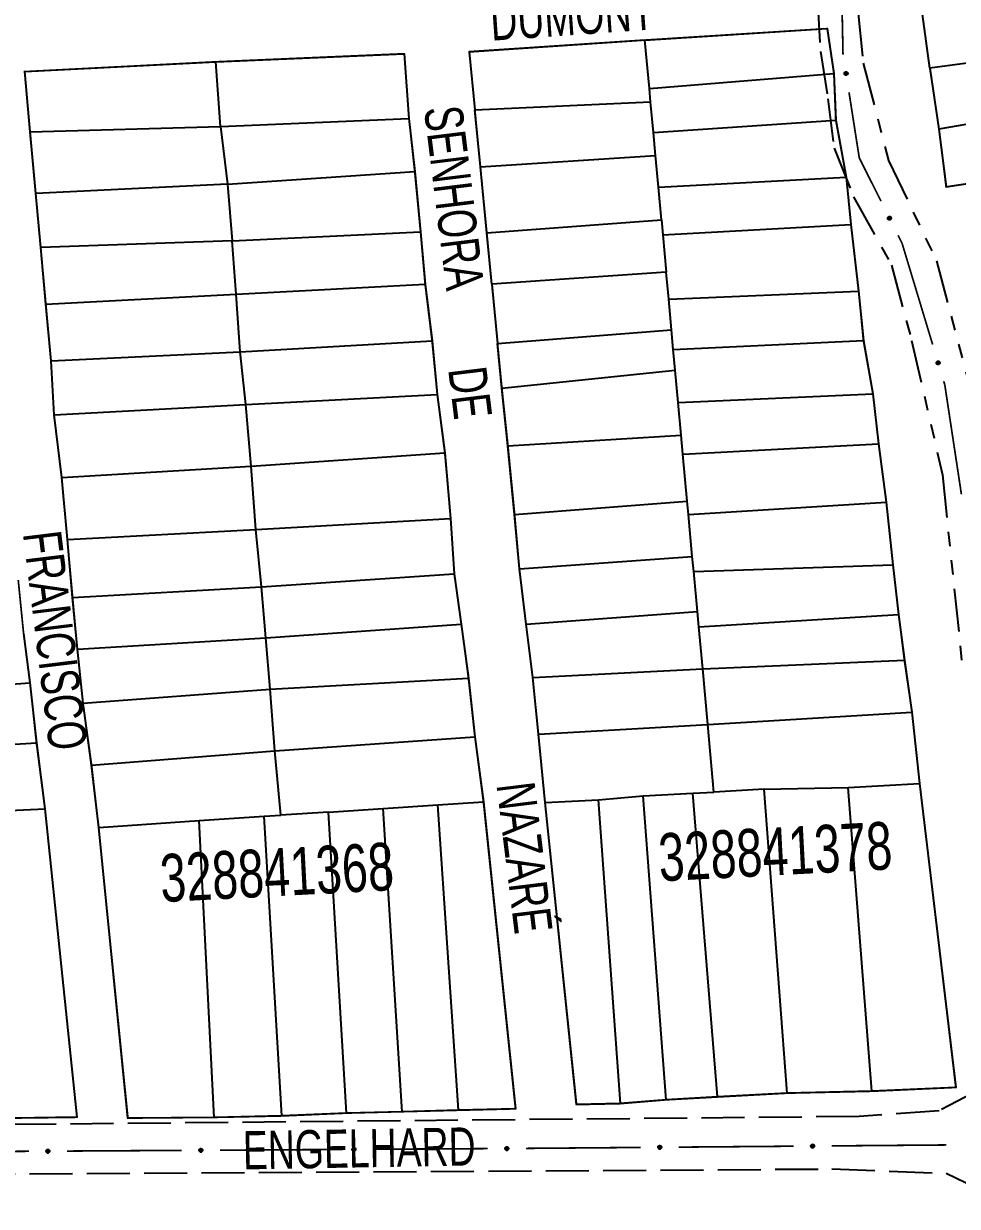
# Model space of a CAD drawing. Extents: x 203604 to 204690, y 4848469 to 4850418.
# Drawn here: x 203814 to 203911.7, y 4849510.8 to 4849634.5 of the extents above; entities that cross this region are included whole.
import ezdxf

# ---------------------------------------------------------------- set-up
doc = ezdxf.new("R2010")
doc.units = 0
doc.header["$LTSCALE"] = 1.5
doc.header["$MEASUREMENT"] = 0
doc.linetypes.add('TRACO_11', pattern=[8, 3, -1, 3, -1])
doc.linetypes.add('TRACO_25', pattern=[8, 3, -1, 1, -1, 1, -1])
for name, color, linetype in [('CD_MALHA_LOTES', 7, 'CONTINUOUS'), ('CD_TXT_QUADRA', 2, 'CONTINUOUS'), ('RU-QUADRA', 210, 'CONTINUOUS'), ('SV-EIXO-RUA-N-PAV', 6, 'CONTINUOUS'), ('SV-EIXO-RUA-PAV', 20, 'CONTINUOUS'), ('SV-RUA-NAO-PAV', 7, 'CONTINUOUS'), ('SV-RUA-PAVIM', 7, 'CONTINUOUS'), ('SV-TXT-RUA-PAV', 7, 'CONTINUOUS'), ('SV-TXT-VIA-ATUAL', 250, 'CONTINUOUS')]:
    doc.layers.add(name, color=color, linetype=linetype)
doc.styles.add('ARIAL', font='ARIAL.SHX')

msp = doc.modelspace()

# ---------------------------------------------------------------- linework, layer by layer
at = {"layer": 'CD_MALHA_LOTES', "linetype": 'Continuous', "flags": 128}
for points in [[(203908.823164, 4849629.851754), (203908.046718, 4849635.508723)], [(203879.013215, 4849632.794121), (203898.083508, 4849633.992406)], [(203898.083508, 4849633.992406), (203898.781248, 4849629.307581)], [(203879.013215, 4849632.794121), (203860.642395, 4849631.552457)], [(203879.479791, 4849627.716046), (203879.013215, 4849632.794121)], [(203834.132794, 4849630.520605), (203853.844068, 4849631.367101)], [(203853.844068, 4849631.367101), (203854.32778, 4849624.59513)], [(203860.642395, 4849631.552457), (203861.228251, 4849625.512634)], [(203925.292013, 4849632.062897), (203908.823164, 4849629.851754)], [(203814.128148, 4849629.493744), (203834.132794, 4849630.520605)], [(203834.616506, 4849623.748633), (203834.132794, 4849630.520605)], [(203908.823164, 4849629.851754), (203909.778673, 4849623.488058)], [(203814.704055, 4849623.180799), (203814.128148, 4849629.493744)], [(203879.479791, 4849627.716046), (203898.781248, 4849629.307581)], [(203898.781248, 4849629.307581), (203898.980602, 4849624.423402)], [(203879.607769, 4849626.323167), (203879.479791, 4849627.716046)], [(203861.228251, 4849625.512634), (203879.607769, 4849626.323167)], [(203879.901721, 4849623.123874), (203879.607769, 4849626.323167)], [(203926.129478, 4849626.291182), (203909.778673, 4849623.488058)], [(203861.807603, 4849619.53986), (203861.228251, 4849625.512634)], [(203814.704055, 4849623.180799), (203834.616506, 4849623.748633)], [(203834.616506, 4849623.748633), (203854.32778, 4849624.59513)], [(203834.616506, 4849623.748633), (203835.342074, 4849617.70223)], [(203854.32778, 4849624.59513), (203854.932421, 4849619.032439)], [(203879.901721, 4849623.123874), (203898.980602, 4849624.423402)], [(203898.980602, 4849624.423402), (203900.077051, 4849618.442775)], [(203815.291902, 4849616.736985), (203814.704055, 4849623.180799)], [(203880.122185, 4849620.724404), (203879.901721, 4849623.123874)], [(203909.778673, 4849623.488058), (203910.527575, 4849617.433901)], [(203861.807603, 4849619.53986), (203880.122185, 4849620.724404)], [(203880.426053, 4849617.417187), (203880.122185, 4849620.724404)], [(203910.527575, 4849617.433901), (203927.053271, 4849619.933339)], [(203835.342074, 4849617.70223), (203854.932421, 4849619.032439)], [(203854.932421, 4849619.032439), (203855.537061, 4849612.74418)], [(203862.478879, 4849612.619402), (203861.807603, 4849619.53986)], [(203835.342074, 4849617.70223), (203815.291902, 4849616.736985)], [(203835.342074, 4849617.70223), (203835.825787, 4849611.776755)], [(203880.426053, 4849617.417187), (203900.077051, 4849618.442775)], [(203880.740207, 4849613.998032), (203880.426053, 4849617.417187)], [(203900.077051, 4849618.442775), (203900.575436, 4849613.508758)], [(203815.808114, 4849611.078394), (203815.291902, 4849616.736985)], [(203862.478879, 4849612.619402), (203880.740207, 4849613.998032)], [(203880.740207, 4849613.998032), (203880.884679, 4849612.425631)], [(203835.825787, 4849611.776755), (203855.537061, 4849612.74418)], [(203855.537061, 4849612.74418), (203856.020773, 4849607.241953)], [(203862.998902, 4849607.258273), (203862.478879, 4849612.619402)], [(203880.884679, 4849612.425631), (203900.575436, 4849613.508758)], [(203880.884679, 4849612.425631), (203881.243038, 4849608.525358)], [(203900.575436, 4849613.508758), (203901.372853, 4849606.531359)], [(203835.825787, 4849611.776755), (203815.808114, 4849611.078394)], [(203836.249035, 4849606.214064), (203835.825787, 4849611.776755)], [(203816.348455, 4849605.155327), (203815.808114, 4849611.078394)], [(203881.243038, 4849608.525358), (203862.998902, 4849607.258273)], [(203881.505573, 4849605.668001), (203881.243038, 4849608.525358)], [(203816.348455, 4849605.155327), (203836.249035, 4849606.214064)], [(203836.249035, 4849606.214064), (203856.020773, 4849607.241953)], [(203836.672283, 4849600.167661), (203836.249035, 4849606.214064)], [(203856.020773, 4849607.241953), (203856.746341, 4849601.316478)], [(203862.998902, 4849607.258273), (203863.601127, 4849601.04969)], [(203881.505573, 4849605.668001), (203901.372853, 4849606.531359)], [(203901.372853, 4849606.531359), (203901.871239, 4849601.348149)], [(203816.889044, 4849599.229525), (203816.348455, 4849605.155327)], [(203881.799525, 4849602.468708), (203881.505573, 4849605.668001)], [(203863.601127, 4849601.04969), (203881.799525, 4849602.468708)], [(203881.987, 4849600.428282), (203881.799525, 4849602.468708)], [(203836.672283, 4849600.167661), (203856.746341, 4849601.316478)], [(203856.746341, 4849601.316478), (203857.290518, 4849595.693323)], [(203881.987, 4849600.428282), (203901.871239, 4849601.348149)], [(203901.871239, 4849601.348149), (203902.86801, 4849595.76623)], [(203816.889044, 4849599.229525), (203836.672283, 4849600.167661)], [(203837.276923, 4849594.665434), (203836.672283, 4849600.167661)], [(203864.05503, 4849596.370219), (203863.601127, 4849601.04969)], [(203882.185963, 4849598.262825), (203881.987, 4849600.428282)], [(203817.202865, 4849593.577082), (203816.889044, 4849599.229525)], [(203864.05503, 4849596.370219), (203882.185963, 4849598.262825)], [(203882.497244, 4849594.874928), (203882.185963, 4849598.262825)], [(203864.691672, 4849590.333827), (203864.05503, 4849596.370219)], [(203837.276923, 4849594.665434), (203857.290518, 4849595.693323)], [(203857.290518, 4849595.693323), (203858.07655, 4849589.616688)], [(203882.497244, 4849594.874928), (203902.86801, 4849595.76623)], [(203902.86801, 4849595.76623), (203903.466073, 4849590.533181)], [(203817.202865, 4849593.577082), (203837.276923, 4849594.665434)], [(203837.8211, 4849588.226015), (203837.276923, 4849594.665434)], [(203882.813066, 4849591.43761), (203882.497244, 4849594.874928)], [(203818.003055, 4849587.018026), (203817.202865, 4849593.577082)], [(203864.691672, 4849590.333827), (203882.813066, 4849591.43761)], [(203882.995534, 4849589.451675), (203882.813066, 4849591.43761)], [(203865.389412, 4849583.157074), (203864.691672, 4849590.333827)], [(203882.995534, 4849589.451675), (203903.466073, 4849590.533181)], [(203903.466073, 4849590.533181), (203904.26349, 4849584.452877)], [(203837.8211, 4849588.226015), (203858.07655, 4849589.616688)], [(203858.07655, 4849589.616688), (203858.690863, 4849582.743025)], [(203883.446379, 4849584.544811), (203882.995534, 4849589.451675)], [(203818.003055, 4849587.018026), (203837.8211, 4849588.226015)], [(203838.304812, 4849581.574971), (203837.8211, 4849588.226015)], [(203818.594376, 4849580.536127), (203818.003055, 4849587.018026)], [(203865.389412, 4849583.157074), (203883.446379, 4849584.544811)], [(203883.575191, 4849583.14285), (203883.446379, 4849584.544811)], [(203883.575191, 4849583.14285), (203904.26349, 4849584.452877)], [(203904.26349, 4849584.452877), (203904.961229, 4849577.874187)], [(203838.304812, 4849581.574971), (203858.690863, 4849582.743025)], [(203858.690863, 4849582.743025), (203859.06348, 4849576.930196)], [(203865.887798, 4849577.475478), (203865.389412, 4849583.157074)], [(203883.977289, 4849578.766526), (203883.575191, 4849583.14285)], [(203818.594376, 4849580.536127), (203838.304812, 4849581.574971)], [(203838.91081, 4849575.567306), (203838.304812, 4849581.574971)], [(203819.14806, 4849574.466783), (203818.594376, 4849580.536127)], [(203865.887798, 4849577.475478), (203883.977289, 4849578.766526)], [(203884.123431, 4849577.175962), (203883.977289, 4849578.766526)], [(203884.123431, 4849577.175962), (203904.961229, 4849577.874187)], [(203904.961229, 4849577.874187), (203905.559292, 4849572.690976)], [(203838.91081, 4849575.567306), (203859.06348, 4849576.930196)], [(203859.06348, 4849576.930196), (203859.808715, 4849571.676293)], [(203866.585538, 4849571.694205), (203865.887798, 4849577.475478)], [(203884.5082, 4849572.988242), (203884.123431, 4849577.175962)], [(203819.14806, 4849574.466783), (203838.91081, 4849575.567306)], [(203839.359553, 4849570.239014), (203838.91081, 4849575.567306)], [(203819.640574, 4849569.067972), (203819.14806, 4849574.466783)], [(203866.585538, 4849571.694205), (203884.5082, 4849572.988242)], [(203884.654342, 4849571.397677), (203884.5082, 4849572.988242)], [(203839.359553, 4849570.239014), (203859.808715, 4849571.676293)], [(203859.808715, 4849571.676293), (203860.553949, 4849566.01251)], [(203867.283277, 4849566.112286), (203866.585538, 4849571.694205)], [(203884.654342, 4849571.397677), (203905.559292, 4849572.690976)], [(203905.559292, 4849572.690976), (203906.157355, 4849567.906474)], [(203814.012679, 4849570.716266), (203814.682626, 4849565.524176)], [(203885.058943, 4849566.994108), (203884.654342, 4849571.397677)], [(203819.640574, 4849569.067972), (203839.359553, 4849570.239014)], [(203820.236762, 4849563.40419), (203819.640574, 4849569.067972)], [(203839.809839, 4849564.892419), (203839.359553, 4849570.239014)], [(203885.058943, 4849566.994108), (203906.157355, 4849567.906474)], [(203906.157355, 4849567.906474), (203906.954772, 4849562.474071)], [(203867.283277, 4849566.112286), (203885.058943, 4849566.994108)], [(203885.594395, 4849561.166402), (203885.058943, 4849566.994108)], [(203793.132663, 4849563.960966), (203814.682626, 4849565.524176)], [(203814.682626, 4849565.524176), (203815.352573, 4849559.271337)], [(203839.809839, 4849564.892419), (203860.553949, 4849566.01251)], [(203860.553949, 4849566.01251), (203861.22466, 4849559.901587)], [(203867.88134, 4849560.181497), (203867.283277, 4849566.112286)], [(203820.236762, 4849563.40419), (203839.809839, 4849564.892419)], [(203840.301473, 4849558.412626), (203839.809839, 4849564.892419)], [(203821.131043, 4849556.920649), (203820.236762, 4849563.40419)], [(203885.594395, 4849561.166402), (203906.954772, 4849562.474071)], [(203906.954772, 4849562.474071), (203907.752189, 4849554.998287)], [(203867.88134, 4849560.181497), (203885.594395, 4849561.166402)], [(203886.244202, 4849554.094081), (203885.594395, 4849561.166402)], [(203793.80261, 4849557.931443), (203815.352573, 4849559.271337)], [(203815.352573, 4849559.271337), (203816.245836, 4849552.348551)], [(203840.301473, 4849558.412626), (203861.22466, 4849559.901587)], [(203861.22466, 4849559.901587), (203862.118942, 4849553.082692)], [(203868.57908, 4849553.004745), (203867.88134, 4849560.181497)], [(203821.131043, 4849556.920649), (203840.301473, 4849558.412626)], [(203840.912615, 4849551.688598), (203840.301473, 4849558.412626)], [(203821.876278, 4849550.399847), (203821.131043, 4849556.920649)], [(203891.504818, 4849554.400224), (203886.244202, 4849554.094081)], [(203891.504818, 4849554.400224), (203900.276405, 4849554.599579)], [(203893.897069, 4849522.603222), (203891.504818, 4849554.400224)], [(203900.276405, 4849554.599579), (203907.752189, 4849554.998287)], [(203902.768333, 4849522.802577), (203900.276405, 4849554.599579)], [(203907.752189, 4849554.998287), (203911.53992, 4849523.201285)], [(203857.35533, 4849552.769534), (203862.118942, 4849553.082692)], [(203862.118942, 4849553.082692), (203865.472497, 4849520.963084)], [(203868.57908, 4849553.004745), (203874.160999, 4849553.303776)], [(203871.868425, 4849521.407097), (203868.57908, 4849553.004745)], [(203874.160999, 4849553.303776), (203878.845824, 4849553.702484)], [(203876.453573, 4849521.506774), (203874.160999, 4849553.303776)], [(203878.845824, 4849553.702484), (203884.029034, 4849554.001516)], [(203881.238074, 4849521.905483), (203878.845824, 4849553.702484)], [(203884.029034, 4849554.001516), (203886.244202, 4849554.094081)], [(203886.620639, 4849522.204514), (203884.029034, 4849554.001516)], [(203808.764761, 4849552.013577), (203816.245836, 4849552.348551)], [(203816.245836, 4849552.348551), (203819.595571, 4849520.079435)], [(203845.898835, 4849552.016389), (203840.912615, 4849551.688598)], [(203845.898835, 4849552.016389), (203851.627083, 4849552.392962)], [(203847.810439, 4849520.515943), (203845.898835, 4849552.016389)], [(203851.627083, 4849552.392962), (203857.35533, 4849552.769534)], [(203853.623268, 4849520.66499), (203851.627083, 4849552.392962)], [(203859.510621, 4849520.814037), (203857.35533, 4849552.769534)], [(203821.876278, 4849550.399847), (203832.384085, 4849551.145082)], [(203832.384085, 4849551.145082), (203839.196196, 4849551.575761)], [(203833.949077, 4849520.068802), (203832.384085, 4849551.145082)], [(203839.196196, 4849551.575761), (203840.912615, 4849551.688598)], [(203841.028805, 4849520.217849), (203839.196196, 4849551.575761)], [(203824.931739, 4849519.994279), (203821.876278, 4849550.399847)], [(203886.620639, 4849522.204514), (203881.238074, 4849521.905483)], [(203893.897069, 4849522.603222), (203886.620639, 4849522.204514)], [(203902.768333, 4849522.802577), (203893.897069, 4849522.603222)], [(203911.53992, 4849523.201285), (203902.768333, 4849522.802577)], [(203859.510621, 4849520.814037), (203853.623268, 4849520.66499)], [(203865.472497, 4849520.963084), (203859.510621, 4849520.814037)], [(203876.453573, 4849521.506774), (203871.868425, 4849521.407097)], [(203881.238074, 4849521.905483), (203876.453573, 4849521.506774)], [(203819.595571, 4849520.079435), (203810.662944, 4849519.967777)], [(203833.949077, 4849520.068802), (203824.931739, 4849519.994279)], [(203841.028805, 4849520.217849), (203833.949077, 4849520.068802)], [(203847.810439, 4849520.515943), (203841.028805, 4849520.217849)], [(203853.623268, 4849520.66499), (203847.810439, 4849520.515943)]]:
    msp.add_lwpolyline(points, dxfattribs=at)
at = {"layer": 'RU-QUADRA', "linetype": 'Continuous'}
msp.add_lwpolyline([(203922.492411, 4849651.370112, 0.18, 0.18, 0), (203906.219401, 4849648.822025, 0.18, 0.18, 0), (203907.251412, 4849641.303089, 0.18, 0.18, 0), (203908.046718, 4849635.508723, 0.18, 0.18, 0), (203908.823164, 4849629.851754, 0.18, 0.18, 0), (203909.778673, 4849623.488058, 0.18, 0.18, 0), (203910.527575, 4849617.433901, 0.18, 0.18, 0), (203927.053271, 4849619.933339, 0.18, 0.18, 0)], format="xyseb", dxfattribs=at)
at = {"layer": 'RU-QUADRA', "linetype": 'Continuous', "const_width": 0.18, "flags": 128}
for points in [[(203871.868425, 4849521.407097), (203876.453573, 4849521.506774), (203881.238074, 4849521.905483), (203886.620639, 4849522.204514), (203893.897069, 4849522.603222), (203902.768333, 4849522.802577), (203911.53992, 4849523.201285), (203907.752189, 4849554.998287), (203906.954772, 4849562.474071), (203906.157355, 4849567.906474), (203905.559292, 4849572.690976), (203904.961229, 4849577.874187), (203904.26349, 4849584.452877), (203903.466073, 4849590.533181), (203902.86801, 4849595.76623), (203901.871239, 4849601.348149), (203901.372853, 4849606.531359), (203900.575436, 4849613.508758), (203900.077051, 4849618.442775), (203898.980602, 4849624.423402), (203898.781248, 4849629.307581), (203898.083508, 4849633.992406), (203879.013286, 4849632.79335), (203860.642395, 4849631.552457), (203861.228251, 4849625.512634), (203861.807603, 4849619.53986), (203862.478879, 4849612.619402), (203862.998902, 4849607.258273), (203863.601127, 4849601.04969), (203864.05503, 4849596.370219), (203864.691672, 4849590.333827), (203865.389412, 4849583.157074), (203865.887798, 4849577.475478), (203866.585538, 4849571.694205), (203867.283277, 4849566.112286), (203867.88134, 4849560.181497), (203868.57908, 4849553.004745)], [(203824.931739, 4849519.994279), (203821.876278, 4849550.399847), (203821.131043, 4849556.920649), (203820.236762, 4849563.40419), (203819.640574, 4849569.067972), (203819.14806, 4849574.466783), (203818.594376, 4849580.536127), (203818.003055, 4849587.018026), (203817.202865, 4849593.577082), (203816.889044, 4849599.229525), (203816.348455, 4849605.155327), (203815.808114, 4849611.078394), (203815.291902, 4849616.736985), (203814.704055, 4849623.180799), (203814.128148, 4849629.493744), (203834.132794, 4849630.520605), (203853.844068, 4849631.367101), (203854.32778, 4849624.59513), (203854.932421, 4849619.032439), (203855.537061, 4849612.74418), (203856.020773, 4849607.241953), (203856.746341, 4849601.316478), (203857.290518, 4849595.693323), (203858.07655, 4849589.616688), (203858.690863, 4849582.743025), (203859.06348, 4849576.930196), (203859.808715, 4849571.676293), (203860.553949, 4849566.01251), (203861.22466, 4849559.901587), (203862.118942, 4849553.082692), (203865.472497, 4849520.963084), (203859.510621, 4849520.814037), (203853.623268, 4849520.66499), (203847.810439, 4849520.515943), (203841.028805, 4849520.217849), (203833.949077, 4849520.068802)]]:
    msp.add_lwpolyline(points, close=True, dxfattribs=at)
msp.add_lwpolyline([(203810.662944, 4849519.967777), (203819.595571, 4849520.079435), (203816.245836, 4849552.348551), (203815.352573, 4849559.271337), (203814.682626, 4849565.524176), (203814.012679, 4849570.716266), (203813.45439, 4849576.299158)], dxfattribs=at)
at = {"layer": 'SV-EIXO-RUA-N-PAV', "const_width": 0.18}
for points in [[(203899.74, 4849631.35), (203899.539142, 4849641.274188)], [(203899.7514, 4849631.277107), (203899.74, 4849631.35)], [(203901.44, 4849620.48), (203900.369462, 4849627.325145)], [(203901.47207, 4849620.415931), (203901.44, 4849620.48)], [(203903.710136, 4849615.944794), (203901.47207, 4849620.415931)], [(203905.92, 4849611.53), (203905.500589, 4849612.367885)], [(203905.938206, 4849611.469681), (203905.92, 4849611.53)], [(203909.116641, 4849600.938891), (203905.938206, 4849611.469681)], [(203910.39, 4849596.72), (203910.272436, 4849597.109512)], [(203910.478978, 4849596.133579), (203910.39, 4849596.72)], [(203912.129128, 4849585.258056), (203910.478978, 4849596.133579)]]:
    msp.add_lwpolyline(points, dxfattribs=at)
at = {"layer": 'SV-EIXO-RUA-N-PAV'}
for points in [[(203899.973873, 4849629.142162), (203899.933957, 4849629.170424), (203899.90543, 4849629.202876), (203899.889428, 4849629.23679), (203899.883101, 4849629.270447), (203899.880507, 4849629.305608), (203899.885713, 4849629.341635), (203899.900348, 4849629.380342), (203899.928417, 4849629.420582), (203899.963582, 4849629.44762), (203899.995992, 4849629.465088), (203900.030707, 4849629.473705), (203900.064907, 4849629.475653), (203900.102151, 4849629.469008), (203900.141231, 4849629.453794), (203900.181012, 4849629.42459), (203900.20876, 4849629.392583), (203900.223377, 4849629.359373), (203900.23182, 4849629.324417), (203900.234038, 4849629.288489), (203900.228724, 4849629.253153), (203900.213335, 4849629.213833), (203900.18399, 4849629.174952), (203900.152383, 4849629.146912), (203900.119387, 4849629.131832), (203900.084786, 4849629.124295), (203900.049551, 4849629.121264), (203900.013118, 4849629.12499), (203899.973873, 4849629.142162)], [(203904.571239, 4849613.978583), (203904.52462, 4849613.99337), (203904.487576, 4849614.015611), (203904.462019, 4849614.043054), (203904.445758, 4849614.073193), (203904.432595, 4849614.105901), (203904.4266, 4849614.141805), (203904.428773, 4849614.183129), (203904.443277, 4849614.229999), (203904.468556, 4849614.266449), (203904.49412, 4849614.292944), (203904.524571, 4849614.31171), (203904.556559, 4849614.323964), (203904.59406, 4849614.328958), (203904.635916, 4849614.326348), (203904.682693, 4849614.310622), (203904.71886, 4849614.288568), (203904.742883, 4849614.261375), (203904.761555, 4849614.230642), (203904.774592, 4849614.197089), (203904.780274, 4849614.161811), (203904.77757, 4849614.119673), (203904.761437, 4849614.07371), (203904.739853, 4849614.037387), (203904.713004, 4849614.012988), (203904.682333, 4849613.995287), (203904.649688, 4849613.981686), (203904.613847, 4849613.974157), (203904.571239, 4849613.978583)], [(203909.63067, 4849598.854842), (203909.587246, 4849598.877345), (203909.554526, 4849598.905564), (203909.534011, 4849598.936955), (203909.523115, 4849598.969422), (203909.515709, 4849599.003892), (203909.515909, 4849599.040293), (203909.525081, 4849599.080644), (203909.547348, 4849599.124363), (203909.578459, 4849599.155981), (203909.608159, 4849599.177741), (203909.641359, 4849599.191052), (203909.674965, 4849599.197685), (203909.712769, 4849599.196227), (203909.753571, 4849599.186533), (203909.79699, 4849599.163078), (203909.828878, 4849599.135193), (203909.847924, 4849599.104309), (203909.861095, 4849599.070847), (203909.868234, 4849599.035565), (203909.867831, 4849598.999834), (203909.857997, 4849598.958771), (203909.834279, 4849598.916223), (203909.80683, 4849598.884101), (203909.776221, 4849598.864626), (203909.742986, 4849598.852402), (203909.708503, 4849598.844553), (203909.671904, 4849598.843231), (203909.63067, 4849598.854842)]]:
    msp.add_lwpolyline(points, close=True, dxfattribs=at)
for points in [[(203899.90543, 4849629.202876), (203899.880507, 4849629.305608)], [(203899.917616, 4849629.188853), (203899.885453, 4849629.315028)], [(203899.933957, 4849629.170424), (203899.885713, 4849629.341635)], [(203899.952756, 4849629.15844), (203899.894589, 4849629.353747)], [(203899.973873, 4849629.142162), (203899.900348, 4849629.380342)], [(203899.995143, 4849629.134684), (203899.916786, 4849629.39727)], [(203900.013118, 4849629.12499), (203899.928417, 4849629.420582)], [(203900.030744, 4849629.127822), (203899.946272, 4849629.429504)], [(203900.049551, 4849629.121264), (203899.963582, 4849629.44762)], [(203900.065501, 4849629.126352), (203899.978794, 4849629.451164)], [(203900.084786, 4849629.124295), (203899.995992, 4849629.465088)], [(203900.102112, 4849629.130697), (203900.016203, 4849629.468063)], [(203900.119387, 4849629.131832), (203900.030707, 4849629.473705)], [(203900.136109, 4849629.142919), (203900.048769, 4849629.471775)], [(203900.152383, 4849629.146912), (203900.064907, 4849629.475653)], [(203900.168841, 4849629.163231), (203900.085296, 4849629.46782)], [(203900.18399, 4849629.174952), (203900.102151, 4849629.469008)], [(203900.196558, 4849629.19795), (203900.122667, 4849629.458472)], [(203900.213335, 4849629.213833), (203900.141231, 4849629.453794)], [(203900.217828, 4849629.238566), (203900.162779, 4849629.431599)], [(203900.228724, 4849629.253153), (203900.181012, 4849629.42459)], [(203900.230083, 4849629.275011), (203900.196361, 4849629.402323)], [(203900.234038, 4849629.288489), (203900.20876, 4849629.392583)], [(203904.52462, 4849613.99337), (203904.4266, 4849614.141805)], [(203904.571239, 4849613.978583), (203904.428773, 4849614.183129)], [(203904.546172, 4849613.987669), (203904.431373, 4849614.156042)], [(203904.487576, 4849614.015611), (203904.432595, 4849614.105901)], [(203904.503448, 4849614.005957), (203904.434442, 4849614.116379)], [(203904.593775, 4849613.977927), (203904.439285, 4849614.204254)], [(203904.613847, 4849613.974157), (203904.443277, 4849614.229999)], [(203904.629777, 4849613.982215), (203904.457574, 4849614.243928)], [(203904.649688, 4849613.981686), (203904.468556, 4849614.266449)], [(203904.663336, 4849613.991383), (203904.48197, 4849614.27445)], [(203904.682333, 4849613.995287), (203904.49412, 4849614.292944)], [(203904.696892, 4849614.006654), (203904.512469, 4849614.301924)], [(203904.713004, 4849614.012988), (203904.524571, 4849614.31171)], [(203904.725563, 4849614.028635), (203904.542365, 4849614.315363)], [(203904.739853, 4849614.037387), (203904.556559, 4849614.323964)], [(203904.750569, 4849614.057937), (203904.578365, 4849614.322702)], [(203904.761437, 4849614.07371), (203904.59406, 4849614.328958)], [(203904.766417, 4849614.09944), (203904.616809, 4849614.32516)], [(203904.77757, 4849614.119673), (203904.635916, 4849614.326348)], [(203904.774329, 4849614.144601), (203904.663192, 4849614.311755)], [(203904.780274, 4849614.161811), (203904.682693, 4849614.310622)], [(203904.774923, 4849614.183046), (203904.704086, 4849614.294077)], [(203904.774592, 4849614.197089), (203904.71886, 4849614.288568)], [(203909.554526, 4849598.905564), (203909.515709, 4849599.003892)], [(203909.587246, 4849598.877345), (203909.515909, 4849599.040293)], [(203909.568524, 4849598.893351), (203909.519311, 4849599.013902)], [(203909.607515, 4849598.868061), (203909.523035, 4849599.05351)], [(203909.63067, 4849598.854842), (203909.525081, 4849599.080644)], [(203909.652766, 4849598.850361), (203909.539034, 4849599.099673)], [(203909.671904, 4849598.843231), (203909.547348, 4849599.124363)], [(203909.688972, 4849598.848461), (203909.563806, 4849599.135656)], [(203909.708503, 4849598.844553), (203909.578459, 4849599.155981)], [(203909.723601, 4849598.851787), (203909.593039, 4849599.161583)], [(203909.742986, 4849598.852402), (203909.608159, 4849599.177741)], [(203909.759266, 4849598.861126), (203909.627768, 4849599.183468)], [(203909.776221, 4849598.864626), (203909.641359, 4849599.191052)], [(203909.791259, 4849598.877909), (203909.659514, 4849599.191624)], [(203909.80683, 4849598.884101), (203909.674965, 4849599.197685)], [(203909.820886, 4849598.902529), (203909.696238, 4849599.192731)], [(203909.834279, 4849598.916223), (203909.712769, 4849599.196227)], [(203909.843564, 4849598.940731), (203909.73454, 4849599.188613)], [(203909.857997, 4849598.958771), (203909.753571, 4849599.186533)], [(203909.859045, 4849598.983887), (203909.777967, 4849599.167513)], [(203909.867831, 4849598.999834), (203909.79699, 4849599.163078)], [(203909.86617, 4849599.021671), (203909.815256, 4849599.143134)], [(203909.868234, 4849599.035565), (203909.828878, 4849599.135193)]]:
    msp.add_lwpolyline(points, dxfattribs=at)
at = {"layer": 'SV-EIXO-RUA-PAV'}
for points in [[(203880.419832, 4849517.048437), (203880.453636, 4849517.083783), (203880.489916, 4849517.107249), (203880.525809, 4849517.118111), (203880.560029, 4849517.119439), (203880.595191, 4849517.116855), (203880.630067, 4849517.106428), (203880.666212, 4849517.086281), (203880.701907, 4849517.05262), (203880.723503, 4849517.013875), (203880.736035, 4849516.979255), (203880.739474, 4849516.943652), (203880.736391, 4849516.909536), (203880.724362, 4849516.873667), (203880.703588, 4849516.837237), (203880.668872, 4849516.802164), (203880.633146, 4849516.779402), (203880.598153, 4849516.769808), (203880.562338, 4849516.766576), (203880.526471, 4849516.769645), (203880.492296, 4849516.780077), (203880.455654, 4849516.80106), (203880.42149, 4849516.835784), (203880.398382, 4849516.871157), (203880.388298, 4849516.906006), (203880.385911, 4849516.941338), (203880.388074, 4849516.976637), (203880.397096, 4849517.012131), (203880.419832, 4849517.048437)], [(203896.419303, 4849517.178493), (203896.453107, 4849517.213839), (203896.489387, 4849517.237305), (203896.52528, 4849517.248167), (203896.559501, 4849517.249495), (203896.594663, 4849517.246911), (203896.629539, 4849517.236484), (203896.665684, 4849517.216337), (203896.701379, 4849517.182676), (203896.722974, 4849517.14393), (203896.735506, 4849517.109311), (203896.738945, 4849517.073708), (203896.735863, 4849517.039592), (203896.723834, 4849517.003723), (203896.703059, 4849516.967293), (203896.668343, 4849516.932219), (203896.632617, 4849516.909458), (203896.597624, 4849516.899863), (203896.561809, 4849516.896632), (203896.525943, 4849516.899701), (203896.491767, 4849516.910133), (203896.455125, 4849516.931116), (203896.420962, 4849516.965839), (203896.397854, 4849517.001213), (203896.38777, 4849517.036062), (203896.385383, 4849517.071394), (203896.387546, 4849517.106692), (203896.396568, 4849517.142187), (203896.419303, 4849517.178493)], [(203816.421405, 4849516.642187), (203816.45529, 4849516.677455), (203816.491624, 4849516.700837), (203816.527542, 4849516.711617), (203816.561766, 4849516.712866), (203816.596922, 4849516.710201), (203816.631773, 4849516.699693), (203816.667872, 4849516.679463), (203816.703489, 4849516.64572), (203816.724995, 4849516.606925), (203816.737447, 4849516.572277), (203816.740805, 4849516.536666), (203816.737643, 4849516.502557), (203816.725532, 4849516.466715), (203816.704673, 4849516.430333), (203816.669877, 4849516.39534), (203816.634098, 4849516.372661), (203816.599083, 4849516.363147), (203816.563261, 4849516.359999), (203816.527402, 4849516.36315), (203816.49325, 4849516.373661), (203816.456656, 4849516.394728), (203816.422573, 4849516.42953), (203816.399547, 4849516.464957), (203816.389543, 4849516.499829), (203816.387237, 4849516.535166), (203816.389482, 4849516.57046), (203816.398586, 4849516.605934), (203816.421405, 4849516.642187)], [(203832.421133, 4849516.735364), (203832.455019, 4849516.770632), (203832.491353, 4849516.794014), (203832.527271, 4849516.804793), (203832.561494, 4849516.806042), (203832.59665, 4849516.803377), (203832.631502, 4849516.79287), (203832.667601, 4849516.77264), (203832.703218, 4849516.738897), (203832.724724, 4849516.700101), (203832.737176, 4849516.665453), (203832.740533, 4849516.629842), (203832.737372, 4849516.595733), (203832.725261, 4849516.559892), (203832.704402, 4849516.52351), (203832.669605, 4849516.488517), (203832.633827, 4849516.465838), (203832.598811, 4849516.456324), (203832.562989, 4849516.453175), (203832.52713, 4849516.456326), (203832.492978, 4849516.466838), (203832.456385, 4849516.487905), (203832.422302, 4849516.522707), (203832.399275, 4849516.558134), (203832.389272, 4849516.593006), (203832.386966, 4849516.628343), (203832.389211, 4849516.663637), (203832.398314, 4849516.69911), (203832.421133, 4849516.735364)], [(203848.420862, 4849516.82854), (203848.454747, 4849516.863808), (203848.491082, 4849516.88719), (203848.527, 4849516.89797), (203848.561223, 4849516.899219), (203848.596379, 4849516.896554), (203848.631231, 4849516.886046), (203848.667329, 4849516.865816), (203848.702946, 4849516.832073), (203848.724453, 4849516.793278), (203848.736905, 4849516.75863), (203848.740262, 4849516.723019), (203848.737101, 4849516.68891), (203848.724989, 4849516.653069), (203848.704131, 4849516.616686), (203848.669334, 4849516.581693), (203848.633555, 4849516.559014), (203848.59854, 4849516.5495), (203848.562718, 4849516.546352), (203848.526859, 4849516.549503), (203848.492707, 4849516.560014), (203848.456114, 4849516.581082), (203848.422031, 4849516.615884), (203848.399004, 4849516.65131), (203848.389001, 4849516.686182), (203848.386695, 4849516.72152), (203848.388939, 4849516.756813), (203848.398043, 4849516.792287), (203848.420862, 4849516.82854)], [(203864.420591, 4849516.921717), (203864.454476, 4849516.956985), (203864.490811, 4849516.980367), (203864.526728, 4849516.991146), (203864.560952, 4849516.992396), (203864.596108, 4849516.98973), (203864.63096, 4849516.979223), (203864.667058, 4849516.958993), (203864.702675, 4849516.92525), (203864.724181, 4849516.886454), (203864.736633, 4849516.851806), (203864.739991, 4849516.816195), (203864.736829, 4849516.782086), (203864.724718, 4849516.746245), (203864.703859, 4849516.709863), (203864.669063, 4849516.67487), (203864.633284, 4849516.652191), (203864.598269, 4849516.642677), (203864.562447, 4849516.639528), (203864.526588, 4849516.64268), (203864.492436, 4849516.653191), (203864.455843, 4849516.674258), (203864.421759, 4849516.70906), (203864.398733, 4849516.744487), (203864.388729, 4849516.779359), (203864.386424, 4849516.814696), (203864.388668, 4849516.84999), (203864.397772, 4849516.885463), (203864.420591, 4849516.921717)]]:
    msp.add_lwpolyline(points, close=True, dxfattribs=at)
for points in [[(203880.409319, 4849517.028493), (203880.680551, 4849517.067541)], [(203880.419832, 4849517.048437), (203880.666212, 4849517.086281)], [(203880.439027, 4849517.066942), (203880.640748, 4849517.095873)], [(203880.453636, 4849517.083783), (203880.630067, 4849517.106428)], [(203880.47426, 4849517.097249), (203880.603785, 4849517.110583)], [(203880.489916, 4849517.107249), (203880.595191, 4849517.116855)], [(203896.385383, 4849517.071394), (203896.735506, 4849517.109311)], [(203896.387546, 4849517.106692), (203896.722974, 4849517.14393)], [(203896.38777, 4849517.036062), (203896.738945, 4849517.073708)], [(203896.389178, 4849517.053317), (203896.735489, 4849517.088882)], [(203896.390243, 4849517.090169), (203896.724251, 4849517.128363)], [(203896.396568, 4849517.142187), (203896.701379, 4849517.182676)], [(203896.396788, 4849517.124337), (203896.707589, 4849517.163707)], [(203896.408791, 4849517.158549), (203896.680022, 4849517.197597)], [(203896.419303, 4849517.178493), (203896.665684, 4849517.216337)], [(203896.438499, 4849517.196998), (203896.640219, 4849517.225929)], [(203896.453107, 4849517.213839), (203896.629539, 4849517.236484)], [(203896.473731, 4849517.227305), (203896.603257, 4849517.240639)], [(203896.489387, 4849517.237305), (203896.594663, 4849517.246911)], [(203816.387237, 4849516.535166), (203816.737447, 4849516.572277)], [(203816.389482, 4849516.57046), (203816.724995, 4849516.606925)], [(203816.389543, 4849516.499829), (203816.740805, 4849516.536666)], [(203816.390991, 4849516.517081), (203816.737383, 4849516.551848)], [(203816.392141, 4849516.553931), (203816.726236, 4849516.591355)], [(203816.39802, 4849516.481644), (203816.736209, 4849516.519092)], [(203816.398586, 4849516.605934), (203816.703489, 4849516.64572)], [(203816.398765, 4849516.588083), (203816.709656, 4849516.626736)], [(203816.399547, 4849516.464957), (203816.737643, 4849516.502557)], [(203816.410846, 4849516.622267), (203816.682167, 4849516.66069)], [(203816.413236, 4849516.446255), (203816.726864, 4849516.483559)], [(203816.421405, 4849516.642187), (203816.667872, 4849516.679463)], [(203816.422573, 4849516.42953), (203816.725532, 4849516.466715)], [(203816.440643, 4849516.660648), (203816.64243, 4849516.689114)], [(203816.443446, 4849516.413682), (203816.712061, 4849516.447995)], [(203816.45529, 4849516.677455), (203816.631773, 4849516.699693)], [(203816.456656, 4849516.394728), (203816.704673, 4849516.430333)], [(203816.475945, 4849516.690874), (203816.605501, 4849516.703909)], [(203816.480446, 4849516.386606), (203816.67952, 4849516.412327)], [(203816.491624, 4849516.700837), (203816.596922, 4849516.710201)], [(203816.49325, 4849516.373661), (203816.669877, 4849516.39534)], [(203816.514662, 4849516.369066), (203816.645574, 4849516.383474)], [(203816.527402, 4849516.36315), (203816.634098, 4849516.372661)], [(203832.386966, 4849516.628343), (203832.737176, 4849516.665453)], [(203832.389211, 4849516.663637), (203832.724724, 4849516.700101)], [(203832.389272, 4849516.593006), (203832.740533, 4849516.629842)], [(203832.390719, 4849516.610258), (203832.737112, 4849516.645024)], [(203832.391869, 4849516.647107), (203832.725965, 4849516.684531)], [(203832.397749, 4849516.574821), (203832.735938, 4849516.612268)], [(203832.398314, 4849516.69911), (203832.703218, 4849516.738897)], [(203832.398493, 4849516.68126), (203832.709385, 4849516.719913)], [(203832.399275, 4849516.558134), (203832.737372, 4849516.595733)], [(203832.410575, 4849516.715444), (203832.681896, 4849516.753867)], [(203832.412965, 4849516.539431), (203832.726593, 4849516.576736)], [(203832.421133, 4849516.735364), (203832.667601, 4849516.77264)], [(203832.422302, 4849516.522707), (203832.725261, 4849516.559892)], [(203832.440372, 4849516.753824), (203832.642159, 4849516.782291)], [(203832.443174, 4849516.506858), (203832.71179, 4849516.541171)], [(203832.455019, 4849516.770632), (203832.631502, 4849516.79287)], [(203832.456385, 4849516.487905), (203832.704402, 4849516.52351)], [(203832.475674, 4849516.78405), (203832.60523, 4849516.797085)], [(203832.480175, 4849516.479783), (203832.679249, 4849516.505504)], [(203832.491353, 4849516.794014), (203832.59665, 4849516.803377)], [(203832.492978, 4849516.466838), (203832.669605, 4849516.488517)], [(203832.514391, 4849516.462243), (203832.645303, 4849516.476651)], [(203832.52713, 4849516.456326), (203832.633827, 4849516.465838)], [(203848.386695, 4849516.72152), (203848.736905, 4849516.75863)], [(203848.388939, 4849516.756813), (203848.724453, 4849516.793278)], [(203848.389001, 4849516.686182), (203848.740262, 4849516.723019)], [(203848.390448, 4849516.703435), (203848.73684, 4849516.738201)], [(203848.391598, 4849516.740284), (203848.725694, 4849516.777708)], [(203848.397477, 4849516.667997), (203848.735666, 4849516.705445)], [(203848.398043, 4849516.792287), (203848.702946, 4849516.832073)], [(203848.398222, 4849516.774436), (203848.709113, 4849516.81309)], [(203848.399004, 4849516.65131), (203848.737101, 4849516.68891)], [(203848.410304, 4849516.80862), (203848.681625, 4849516.847043)], [(203848.412693, 4849516.632608), (203848.726322, 4849516.669912)], [(203848.420862, 4849516.82854), (203848.667329, 4849516.865816)], [(203848.422031, 4849516.615884), (203848.724989, 4849516.653069)], [(203848.4401, 4849516.847001), (203848.641887, 4849516.875467)], [(203848.442903, 4849516.600035), (203848.711519, 4849516.634348)], [(203848.454747, 4849516.863808), (203848.631231, 4849516.886046)], [(203848.456114, 4849516.581082), (203848.704131, 4849516.616686)], [(203848.475402, 4849516.877227), (203848.604958, 4849516.890262)], [(203848.479903, 4849516.572959), (203848.678977, 4849516.59868)], [(203848.491082, 4849516.88719), (203848.596379, 4849516.896554)], [(203848.492707, 4849516.560014), (203848.669334, 4849516.581693)], [(203848.514119, 4849516.555419), (203848.645032, 4849516.569827)], [(203848.526859, 4849516.549503), (203848.633555, 4849516.559014)], [(203864.386424, 4849516.814696), (203864.736633, 4849516.851806)], [(203864.388668, 4849516.84999), (203864.724181, 4849516.886454)], [(203864.388729, 4849516.779359), (203864.739991, 4849516.816195)], [(203864.390177, 4849516.796611), (203864.736569, 4849516.831378)], [(203864.391327, 4849516.833461), (203864.725422, 4849516.870884)], [(203864.397206, 4849516.761174), (203864.735395, 4849516.798622)], [(203864.397772, 4849516.885463), (203864.702675, 4849516.92525)], [(203864.397951, 4849516.867613), (203864.708842, 4849516.906266)], [(203864.398733, 4849516.744487), (203864.736829, 4849516.782086)], [(203864.410032, 4849516.901797), (203864.681353, 4849516.94022)], [(203864.412422, 4849516.725784), (203864.72605, 4849516.763089)], [(203864.420591, 4849516.921717), (203864.667058, 4849516.958993)], [(203864.421759, 4849516.70906), (203864.724718, 4849516.746245)], [(203864.439829, 4849516.940178), (203864.641616, 4849516.968644)], [(203864.442632, 4849516.693211), (203864.711247, 4849516.727525)], [(203864.454476, 4849516.956985), (203864.63096, 4849516.979223)], [(203864.455843, 4849516.674258), (203864.703859, 4849516.709863)], [(203864.475131, 4849516.970403), (203864.604687, 4849516.983439)], [(203864.479632, 4849516.666136), (203864.678706, 4849516.691857)], [(203864.490811, 4849516.980367), (203864.596108, 4849516.98973)], [(203864.492436, 4849516.653191), (203864.669063, 4849516.67487)], [(203864.513848, 4849516.648596), (203864.64476, 4849516.663004)], [(203864.526588, 4849516.64268), (203864.633284, 4849516.652191)], [(203880.385911, 4849516.941338), (203880.736035, 4849516.979255)], [(203880.388074, 4849516.976637), (203880.723503, 4849517.013875)], [(203880.388298, 4849516.906006), (203880.739474, 4849516.943652)], [(203880.389706, 4849516.923262), (203880.736017, 4849516.958826)], [(203880.390771, 4849516.960114), (203880.72478, 4849516.998308)], [(203880.396817, 4849516.887841), (203880.734919, 4849516.926068)], [(203880.397096, 4849517.012131), (203880.701907, 4849517.05262)], [(203880.397316, 4849516.994281), (203880.708118, 4849517.033651)], [(203880.398382, 4849516.871157), (203880.736391, 4849516.909536)], [(203880.412115, 4849516.852486), (203880.725656, 4849516.890514)], [(203880.42149, 4849516.835784), (203880.724362, 4849516.873667)], [(203880.442399, 4849516.819983), (203880.710935, 4849516.854915)], [(203880.455654, 4849516.80106), (203880.703588, 4849516.837237)], [(203880.479462, 4849516.792993), (203880.678476, 4849516.819173)], [(203880.492296, 4849516.780077), (203880.668872, 4849516.802164)], [(203880.513718, 4849516.775532), (203880.644597, 4849516.790242)], [(203880.526471, 4849516.769645), (203880.633146, 4849516.779402)], [(203896.396288, 4849517.017896), (203896.73439, 4849517.056124)], [(203896.397854, 4849517.001213), (203896.735863, 4849517.039592)], [(203896.411586, 4849516.982542), (203896.725127, 4849517.02057)], [(203896.420962, 4849516.965839), (203896.723834, 4849517.003723)], [(203896.441871, 4849516.950039), (203896.710407, 4849516.984971)], [(203896.455125, 4849516.931116), (203896.703059, 4849516.967293)], [(203896.478933, 4849516.923049), (203896.677947, 4849516.949229)], [(203896.491767, 4849516.910133), (203896.668343, 4849516.932219)], [(203896.51319, 4849516.905588), (203896.644068, 4849516.920297)], [(203896.525943, 4849516.899701), (203896.632617, 4849516.909458)]]:
    msp.add_lwpolyline(points, dxfattribs=at)
at = {"layer": 'SV-EIXO-RUA-PAV', "const_width": 0.18}
for points in [[(203882.564336, 4849516.955785), (203894.56394, 4849517.053327)], [(203898.563808, 4849517.085841), (203910.563411, 4849517.183383)], [(203802.565961, 4849516.451416), (203814.565758, 4849516.521298)], [(203818.56569, 4849516.544592), (203830.565487, 4849516.614475)], [(203834.565419, 4849516.637769), (203846.565215, 4849516.707651)], [(203850.565147, 4849516.730946), (203862.564944, 4849516.800828)], [(203866.564865, 4849516.82573), (203878.564468, 4849516.923271)]]:
    msp.add_lwpolyline(points, dxfattribs=at)
at = {"layer": 'SV-RUA-NAO-PAV', "linetype": 'TRACO_25'}
for points in [[(203890.23, 4849737.58, 3.06), (203891.86, 4849728.72, 3.06), (203893.38, 4849719.58, 3.43), (203895.21, 4849707.39, 3.5), (203894.75, 4849704.42, 3.5), (203894.38, 4849702.01, 3.51), (203893.6, 4849696.98, 3.5), (203892.32, 4849692.39, 3.75), (203892.91, 4849687.02, 4.44), (203894.62, 4849682.01, 4.59), (203896.04, 4849677, 5.12), (203896.98, 4849672, 5.1), (203899.01, 4849667, 5.52), (203900.38, 4849662.14, 5.8), (203900.83, 4849656.89, 6.21), (203901.13, 4849651.71, 6.11), (203901.38, 4849646.68, 6.37), (203901.4, 4849641.36, 6.42), (203901.33, 4849635.59, 6.41), (203901.86, 4849630.37, 6.44), (203904.5, 4849620.2, 6.54), (203909.53, 4849609.69, 7.35), (203912.88, 4849597.05, 7.36)], [(203897.06, 4849637.02, 7.19), (203897.37, 4849631.6, 7.19), (203898.15, 4849626.65, 7.19), (203898.81, 4849621.49, 7.19), (203900.85, 4849616.39, 7.07), (203904.81, 4849609.24, 6.68), (203906.92, 4849601.37, 6.68), (203910.14, 4849587.31, 6.68), (203912.21, 4849567.36, 6.81)]]:
    msp.add_polyline3d(points, dxfattribs=at)
at = {"layer": 'SV-RUA-PAVIM', "linetype": 'TRACO_11'}
for points in [[(203914.04, 4849522.98, 6.37), (203909.79, 4849520.76, 6.37), (203901.43, 4849520.16, 6.37), (203683.93, 4849518.09, 12.55), (203631.59, 4849517.53, 13.21)], [(203628.77, 4849510.76, 13.5), (203628.64, 4849513.01, 13.5), (203898.56, 4849514.67, 6.4), (203910.52, 4849514.22, 6.37), (203916.55, 4849511.31, 6.37)]]:
    msp.add_polyline3d(points, dxfattribs=at)

# ---------------------------------------------------------------- texts
at = {"layer": 'CD_TXT_QUADRA', "style": 'ARIAL', "width": 0.7}
for s, p in [('328841378', (203880.562984, 4849544.762416)), ('328841368', (203828.423597, 4849542.584586))]:
    msp.add_text(s, height=5, rotation=3, dxfattribs=at).set_placement(p)
at = {"layer": 'SV-TXT-RUA-PAV', "style": 'ARIAL', "width": 0.7}
msp.add_text('ENGELHARD', height=4, rotation=1, dxfattribs=at).set_placement((203836.99, 4849514.62))
at = {"layer": 'SV-TXT-VIA-ATUAL', "style": 'ARIAL', "width": 0.7}
for s, rotation, p in [('DUMONT', 4, (203862.973004, 4849632.72426)), ('SENHORA', 277, (203855.895595, 4849625.64685)), ('DE', 277, (203858.423241, 4849598.348271)), ('FRANCISCO', 277, (203813.936668, 4849581.160277)), ('NAZARÉ', 277, (203863.478533, 4849554.872757))]:
    msp.add_text(s, height=4, rotation=rotation, dxfattribs=at).set_placement(p)

doc.saveas('drawing.dxf')
